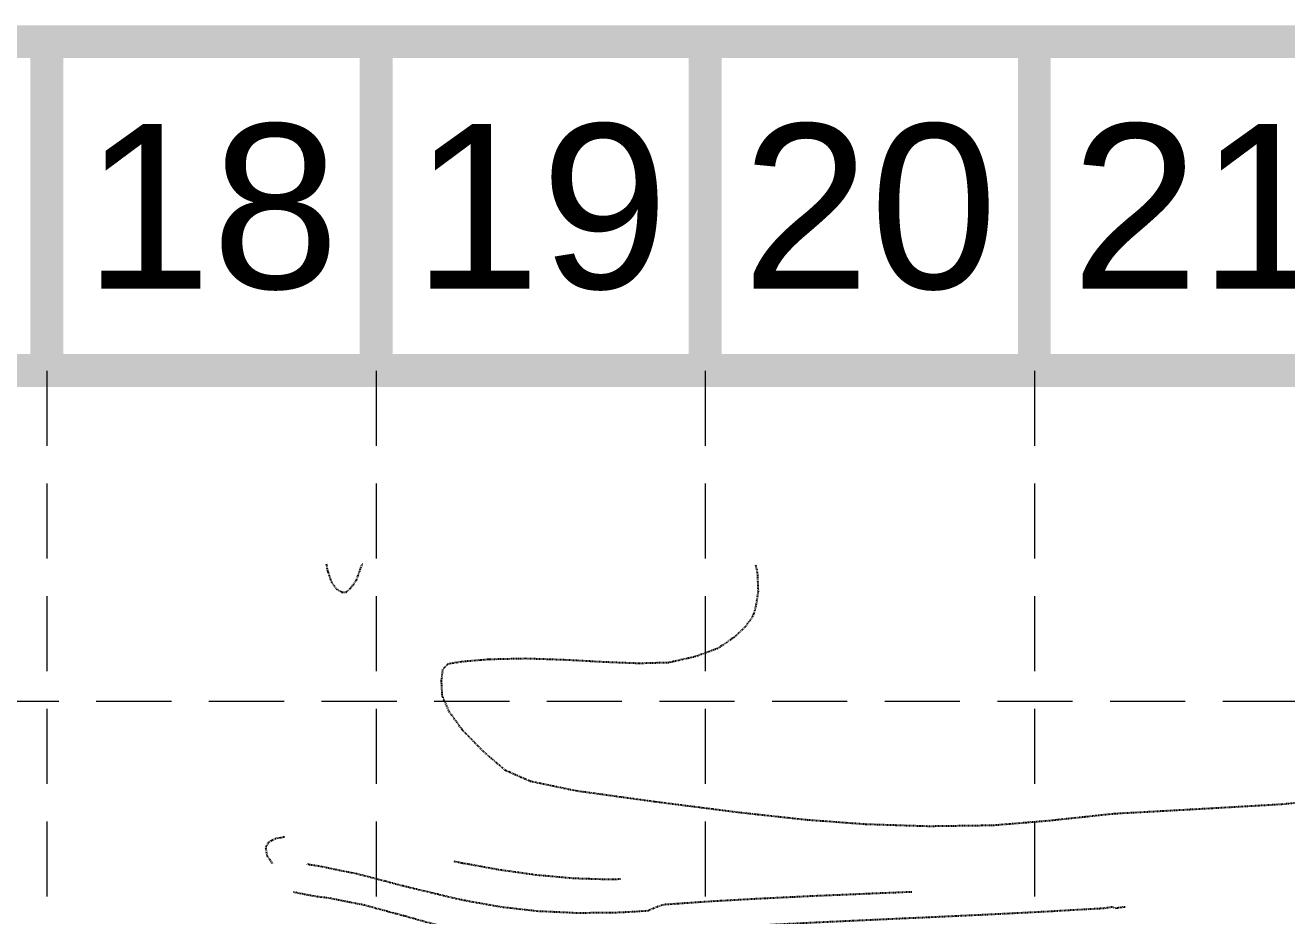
# Model space of a CAD drawing. Header units: feet. Extents: x 2175025 to 2179063, y 467811 to 470338.
# Drawn here: x 2176157.5 to 2176399, y 470167 to 470337.5 of the extents above; entities that cross this region are included whole.
import ezdxf
from ezdxf.enums import TextEntityAlignment as Align

# ---------------------------------------------------------------- set-up
doc = ezdxf.new("R2010")
doc.units = ezdxf.units.FT
doc.header["$LTSCALE"] = 0.5
doc.header["$MEASUREMENT"] = 0
doc.linetypes.add('DIVIDE', pattern=[1.25, 0.5, -0.25, 0, -0.25, 0, -0.25])
doc.linetypes.add('HIDDEN', pattern=[0.375, 0.25, -0.125])
for name, color, linetype in [('BASE', 7, 'CONTINUOUS'), ('EC', 35, 'DIVIDE'), ('GRID', 254, 'HIDDEN'), ('Road Bush Tollway Approximate', 4, 'CONTINUOUS')]:
    doc.layers.add(name, color=color, linetype=linetype)
doc.styles.get("Standard").update_dxf_attribs({"font": 'ARIAL.TTF'})

msp = doc.modelspace()

# ---------------------------------------------------------------- linework, layer by layer
at = {"layer": 'BASE', "const_width": 6.3}
for points in [[(2175027.69, 467814.35), (2179059.69, 467814.35), (2179059.69, 470334.35), (2175027.69, 470334.35)], [(2175090.55, 467877.33), (2178996.87, 467877.23), (2178996.78, 470271.38), (2175091.35, 470271.45)]]:
    msp.add_lwpolyline(points, close=True, dxfattribs=at)
for points in [[(2176161.69, 470271.35), (2176161.69, 470334.35)], [(2176224.69, 470271.35), (2176224.69, 470334.35)], [(2176287.69, 470271.35), (2176287.69, 470334.35)], [(2176350.69, 470271.35), (2176350.69, 470334.35)]]:
    msp.add_lwpolyline(points, dxfattribs=at)
at = {"layer": 'EC', "color": 43, "flags": 128}
for points, elevation in [([(2176239.58, 470177.49), (2176241.37, 470177.13), (2176241.96, 470177.03), (2176248.42, 470175.86), (2176250.48, 470175.58), (2176255.46, 470174.87), (2176257.87, 470174.67), (2176262.49, 470174.24), (2176264.33, 470174.19), (2176269.5, 470174.02), (2176270.09, 470174.04), (2176271.56, 470174.11)], 440), ([(2176327.22, 470171.59), (2176326.4, 470171.55), (2176326.25, 470171.55), (2176317.01, 470171.17), (2176315.13, 470171.08), (2176307.63, 470170.77), (2176303.94, 470170.58), (2176298.29, 470170.31), (2176292.64, 470169.99), (2176289, 470169.79), (2176281.14, 470169.25), (2176279.8, 470169.16), (2176279.47, 470169.08), (2176278.34, 470168.67), (2176277.07, 470168.15), (2176276.96, 470168.07), (2176276.75, 470167.97), (2176272.71, 470167.72), (2176269.76, 470167.59), (2176267.54, 470167.59), (2176262.76, 470167.55), (2176262.09, 470167.6), (2176257.75, 470167.81), (2176256.04, 470167.88), (2176255.75, 470167.89), (2176248.94, 470168.66), (2176248.72, 470168.69), (2176247.67, 470168.87), (2176241.67, 470169.94), (2176240, 470170.3), (2176234.6, 470171.6), (2176228.79, 470173), (2176227.58, 470173.34), (2176227.25, 470173.43), (2176220.85, 470175.1), (2176218.24, 470175.6), (2176214.23, 470176.44), (2176211.48, 470176.89)], 439), ([(2176368.05, 470168.71), (2176366.16, 470168.46), (2176365.59, 470168.71), (2176364.05, 470168.45), (2176357.99, 470168.11), (2176352.67, 470167.8), (2176348.69, 470167.6), (2176341.4, 470167.23), (2176339.36, 470167.14), (2176330.19, 470166.71), (2176330.01, 470166.7), (2176329.04, 470166.66), (2176320.64, 470166.28), (2176319.01, 470166.2), (2176311.28, 470165.85), (2176307.8, 470165.68), (2176301.95, 470165.39), (2176296.5, 470165.09), (2176292.65, 470164.88), (2176284.99, 470164.34), (2176283.45, 470164.24), (2176283.17, 470164.09), (2176282.13, 470163.56), (2176281.4, 470162.74), (2176281.15, 470162.43), (2176280.52, 470161.62), (2176280.14, 470161.34), (2176279.89, 470161.22), (2176278.87, 470160.6), (2176277.8, 470160.09), (2176277.52, 470159.96), (2176277.09, 470159.78), (2176273.66, 470159.63), (2176270.1, 470159.43), (2176268.72, 470159.39), (2176264.68, 470159.31), (2176263.48, 470159.3), (2176263.11, 470159.32), (2176256.26, 470160.13), (2176256.08, 470160.16), (2176256, 470160.18), (2176249.4, 470161.74), (2176246.98, 470162.34), (2176242.67, 470163.5), (2176238.28, 470164.7), (2176235.91, 470165.38), (2176229.66, 470167.12), (2176229.15, 470167.26), (2176227.48, 470167.69), (2176222.41, 470169.09), (2176220.8, 470169.38), (2176215.8, 470170.39), (2176213.5, 470170.69), (2176211.64, 470171), (2176208.74, 470171.59)], 438)]:
    msp.add_lwpolyline(points, dxfattribs=dict(at, elevation=elevation))
at = {"layer": 'EC', "color": 43}
for points in [[(2176215.16, 470234.43, 440), (2176215.37, 470233.14, 440), (2176216.09, 470231, 440), (2176217.09, 470229.58, 440), (2176218.09, 470229.01, 440), (2176218.95, 470229.01, 440), (2176219.81, 470229.73, 440), (2176220.94, 470231.3, 440), (2176222.06, 470234.41, 440)], [(2176297.29, 470234.21, 440), (2176297.65, 470232.82, 440), (2176297.81, 470229.11, 440), (2176297.39, 470226.4, 440), (2176296.82, 470224.39, 440), (2176295.4, 470222.39, 440), (2176293.26, 470220.38, 440), (2176290.13, 470218.23, 440), (2176285.85, 470216.65, 440), (2176280.71, 470215.49, 440), (2176274.99, 470215.33, 440), (2176268.42, 470215.59, 440), (2176260.99, 470216, 440), (2176253.28, 470216.26, 440), (2176246.13, 470216.09, 440), (2176240.99, 470215.65, 440), (2176238.42, 470215.21, 440), (2176237.43, 470214.21, 440), (2176237.15, 470212.07, 440), (2176237.3, 470209.21, 440), (2176238.59, 470206.21, 440), (2176241.18, 470202.65, 440), (2176245.04, 470198.66, 440), (2176249.34, 470194.96, 440), (2176254.21, 470192.83, 440), (2176262.93, 470191, 440), (2176278.07, 470188.91, 440), (2176294.51, 470186.81, 440), (2176307.23, 470185.43, 440), (2176318.37, 470184.6, 440), (2176330.52, 470184.21, 440), (2176342.8, 470184.39, 440), (2176353.51, 470185.28, 440), (2176365.94, 470186.61, 440), (2176382.22, 470187.51, 440), (2176398.08, 470188.42, 440), (2176408.36, 470189.45, 440)], [(2176207.18, 470182.1, 442), (2176205.52, 470181.83, 442), (2176204.1, 470181.11, 442), (2176203.53, 470180.11, 442), (2176203.82, 470178.54, 442), (2176204.78, 470177.06, 442)]]:
    msp.add_polyline3d(points, dxfattribs=at)
at = {"layer": 'GRID', "color": 252, "linetype": 'HIDDEN', "lineweight": 0, "ltscale": 115}
for p, q in [((2176161.69, 470271.35), (2176161.69, 468066.07)), ((2176224.69, 470271.35), (2176224.69, 468066.07)), ((2176287.69, 470271.35), (2176287.69, 468066.07)), ((2176350.69, 470271.35), (2176350.69, 468066.07)), ((2175093.01, 470208.14), (2178999.01, 470208.14))]:
    msp.add_line(p, q, dxfattribs=at)
at = {"layer": 'Road Bush Tollway Approximate', "color": 7}
for centre, radius, start, end in [((2174448.31, 468713.04, -18.31), 2093.6, 30.53907, 46.28453), ((2174448.31, 468713.04, -18.31), 2057.86, 30.53907, 46.28453), ((2170487.6, 465942.94, -18.31), 6863.02, 34.196165, 38.341667)]:
    msp.add_arc(centre, radius, start, end, dxfattribs=at)

# ---------------------------------------------------------------- texts
at = {"layer": 'BASE'}
for s, p in [('18', (2176193.19, 470302.85)), ('19', (2176256.19, 470302.85)), ('20', (2176319.19, 470302.85)), ('21', (2176382.19, 470302.85))]:
    msp.add_text(s, height=31.5, dxfattribs=at).set_placement(p, align=Align.MIDDLE_CENTER)

doc.saveas('drawing.dxf')
